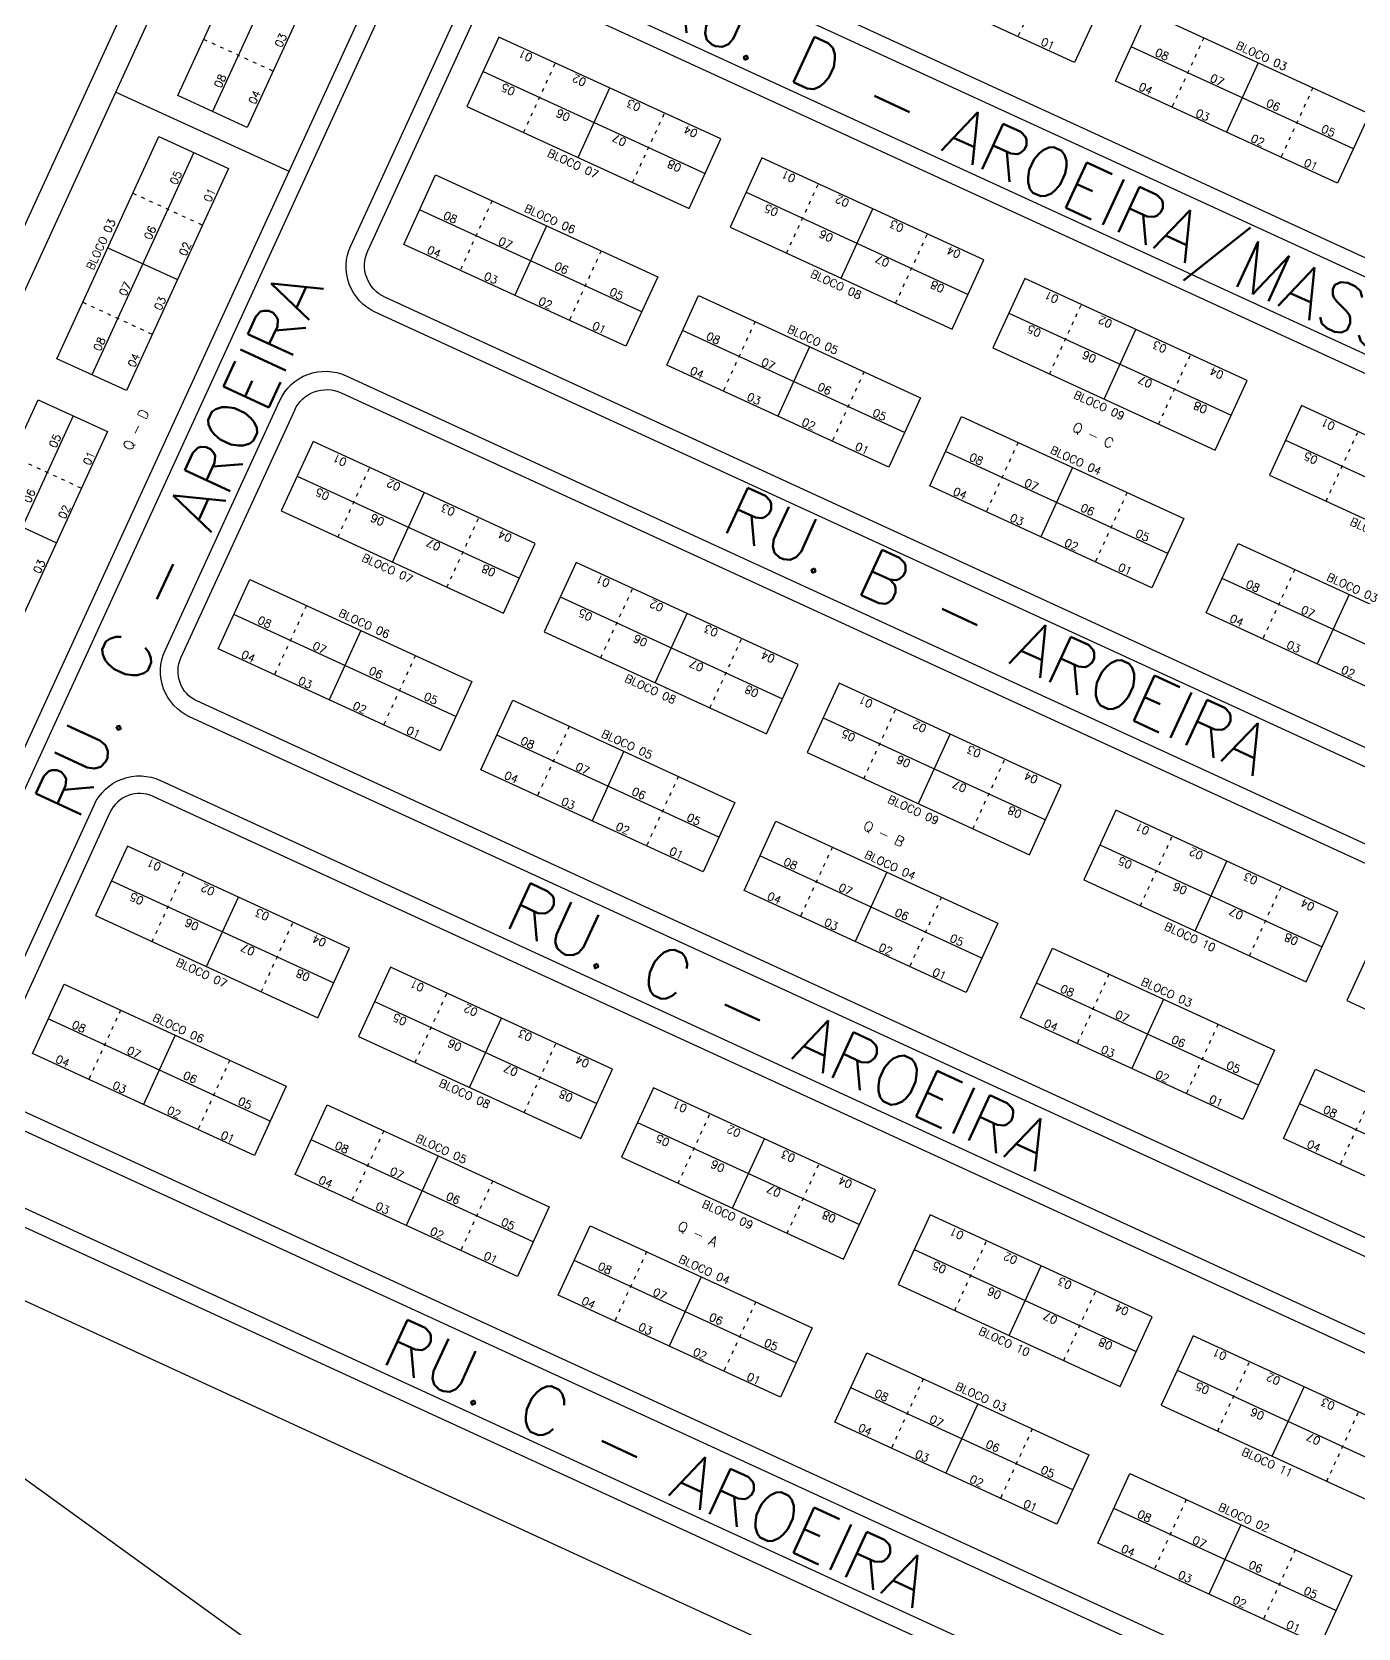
# Model space of a CAD drawing. Extents: x 714896 to 749292, y 8417558 to 8447149.
# Drawn here: x 739153.8 to 739286.4, y 8429287.9 to 8429447.4 of the extents above; entities that cross this region are included whole.
import ezdxf

# ---------------------------------------------------------------- set-up
doc = ezdxf.new("R2010")
doc.units = 0
doc.header["$MEASUREMENT"] = 0
doc.linetypes.add('ACAD_ISO03W100', pattern=[30, 12, -18])
for name, color, linetype in [('LOTE', 7, 'CONTINUOUS'), ('NUM-PORTA', 7, 'CONTINUOUS'), ('QUADRA', 6, 'CONTINUOUS'), ('REFERENCIA', 7, 'CONTINUOUS'), ('TEXTO', 7, 'CONTINUOUS'), ('TEXTODERUA', 3, 'CONTINUOUS')]:
    doc.layers.add(name, color=color, linetype=linetype)
doc.styles.add('ROMANS', font='ROMANS.SHX', dxfattribs={"height": 1.5})

msp = doc.modelspace()

# ---------------------------------------------------------------- linework, layer by layer
at = {"layer": 'LOTE', "color": 7, "elevation": 524.97}
for points in [[(739175.31, 8429437.86), (739168.38, 8429441.05), (739178.57, 8429463.25), (739185.51, 8429460.07)], [(739235.84, 8429454.56), (739239.03, 8429461.5), (739261.23, 8429451.3), (739258.05, 8429444.36)], [(739262.13, 8429442.49), (739265.32, 8429449.42), (739287.53, 8429439.23), (739284.34, 8429432.29)], [(739200.49, 8429446.91), (739197.3, 8429439.98), (739219.51, 8429429.78), (739222.69, 8429436.72)], [(739163.24, 8429411.57), (739156.3, 8429414.75), (739166.5, 8429436.96), (739173.44, 8429433.77)], [(739226.78, 8429434.84), (739223.6, 8429427.9), (739245.8, 8429417.71), (739248.99, 8429424.64)], [(739190.97, 8429426.19), (739194.16, 8429433.13), (739216.37, 8429422.94), (739213.18, 8429416)], [(739253.08, 8429422.77), (739249.89, 8429415.83), (739272.1, 8429405.63), (739275.29, 8429412.57)], [(739217.27, 8429414.12), (739220.46, 8429421.06), (739242.66, 8429410.86), (739239.48, 8429403.92)], [(739151.17, 8429385.27), (739144.23, 8429388.46), (739154.42, 8429410.66), (739161.36, 8429407.48)], [(739280.74, 8429410.07), (739277.55, 8429403.13), (739299.76, 8429392.93), (739302.94, 8429399.87)], [(739243.57, 8429402.05), (739246.75, 8429408.98), (739268.96, 8429398.79), (739265.77, 8429391.85)], [(739181.92, 8429406.47), (739178.73, 8429399.54), (739200.94, 8429389.34), (739204.13, 8429396.28)], [(739271.22, 8429389.35), (739274.41, 8429396.28), (739296.62, 8429386.09), (739293.43, 8429379.15)], [(739208.21, 8429394.4), (739205.03, 8429387.46), (739227.23, 8429377.26), (739230.42, 8429384.2)], [(739172.41, 8429385.75), (739175.59, 8429392.69), (739197.8, 8429382.5), (739194.61, 8429375.56)], [(739234.51, 8429382.33), (739231.32, 8429375.39), (739253.53, 8429365.19), (739256.72, 8429372.13)], [(739198.7, 8429373.68), (739201.89, 8429380.62), (739224.09, 8429370.42), (739220.91, 8429363.48)], [(739262.17, 8429369.63), (739258.98, 8429362.69), (739281.19, 8429352.49), (739284.37, 8429359.43)], [(739225, 8429361.61), (739228.18, 8429368.54), (739250.39, 8429358.35), (739247.2, 8429351.41)], [(739163.35, 8429366.03), (739160.16, 8429359.1), (739182.37, 8429348.9), (739185.56, 8429355.84)], [(739288.46, 8429357.55), (739285.28, 8429350.61), (739307.48, 8429340.42), (739310.67, 8429347.35)], [(739252.65, 8429348.91), (739255.84, 8429355.84), (739278.05, 8429345.65), (739274.86, 8429338.71)], [(739189.65, 8429353.96), (739186.46, 8429347.02), (739208.67, 8429336.82), (739211.85, 8429343.76)], [(739153.84, 8429345.31), (739157.02, 8429352.25), (739179.23, 8429342.06), (739176.04, 8429335.12)], [(739278.95, 8429336.83), (739282.14, 8429343.77), (739304.34, 8429333.57), (739301.16, 8429326.63)], [(739215.94, 8429341.89), (739212.75, 8429334.95), (739234.96, 8429324.75), (739238.15, 8429331.69)], [(739180.13, 8429333.24), (739183.32, 8429340.18), (739205.52, 8429329.98), (739202.34, 8429323.04)], [(739206.43, 8429321.17), (739209.61, 8429328.1), (739231.82, 8429317.91), (739228.63, 8429310.97)], [(739243.6, 8429329.19), (739240.41, 8429322.25), (739262.62, 8429312.05), (739265.81, 8429318.99)], [(739269.89, 8429317.11), (739266.71, 8429310.17), (739288.91, 8429299.98), (739292.1, 8429306.91)], [(739234.08, 8429308.46), (739237.27, 8429315.4), (739259.48, 8429305.21), (739256.29, 8429298.27)], [(739260.38, 8429296.39), (739263.57, 8429303.33), (739285.77, 8429293.13), (739282.59, 8429286.19)]]:
    msp.add_lwpolyline(points, close=True, dxfattribs=at)
for points in [[(739182.06, 8429461.65), (739171.86, 8429439.45)], [(739285.93, 8429435.74), (739263.72, 8429445.94)], [(739198.9, 8429443.46), (739221.11, 8429433.26)], [(739276.42, 8429444.33), (739273.24, 8429437.39)], [(739179.45, 8429433.51), (739162.22, 8429441.35)], [(739208.41, 8429434.88), (739211.59, 8429441.82)], [(739169.98, 8429435.36), (739159.79, 8429413.15)], [(739225.2, 8429431.39), (739247.4, 8429421.19)], [(739214.77, 8429419.45), (739192.56, 8429429.65)], [(739234.7, 8429422.8), (739237.89, 8429429.74)], [(739205.26, 8429428.04), (739202.08, 8429421.1)], [(739161.4, 8429425.85), (739168.34, 8429422.67)], [(739251.49, 8429419.31), (739273.7, 8429409.12)], [(739241.06, 8429407.38), (739218.86, 8429417.57)], [(739261, 8429410.73), (739264.18, 8429417.67)], [(739231.56, 8429415.96), (739228.37, 8429409.02)], [(739157.91, 8429409.06), (739147.71, 8429386.86)], [(739279.15, 8429406.61), (739301.36, 8429396.42)], [(739267.36, 8429395.3), (739245.15, 8429405.5)], [(739257.85, 8429403.89), (739254.67, 8429396.95)], [(739180.33, 8429403.02), (739202.54, 8429392.82)], [(739189.84, 8429394.44), (739193.02, 8429401.37)], [(739149.32, 8429399.56), (739156.26, 8429396.37)], [(739295.02, 8429382.6), (739272.81, 8429392.8)], [(739206.63, 8429390.95), (739228.83, 8429380.75)], [(739285.51, 8429391.19), (739282.32, 8429384.25)], [(739196.2, 8429379.01), (739173.99, 8429389.21)], [(739216.13, 8429382.36), (739219.32, 8429389.3)], [(739186.69, 8429387.6), (739183.51, 8429380.66)], [(739232.92, 8429378.87), (739255.13, 8429368.68)], [(739222.49, 8429366.94), (739200.29, 8429377.13)], [(739242.43, 8429370.29), (739245.62, 8429377.23)], [(739212.99, 8429375.52), (739209.8, 8429368.58)], [(739248.79, 8429354.86), (739226.58, 8429365.06)], [(739260.58, 8429366.17), (739282.79, 8429355.98)], [(739239.28, 8429363.45), (739236.1, 8429356.51)], [(739270.09, 8429357.59), (739273.27, 8429364.53)], [(739161.76, 8429362.58), (739183.97, 8429352.38)], [(739171.27, 8429354), (739174.46, 8429360.93)], [(739276.45, 8429342.16), (739254.24, 8429352.36)], [(739188.06, 8429350.51), (739210.27, 8429340.31)], [(739266.94, 8429350.75), (739263.76, 8429343.81)], [(739197.56, 8429341.92), (739200.75, 8429348.86)], [(739177.63, 8429338.57), (739155.42, 8429348.77)], [(739168.12, 8429347.16), (739164.94, 8429340.22)], [(739302.74, 8429330.09), (739280.54, 8429340.28)], [(739214.35, 8429338.43), (739236.56, 8429328.24)], [(739203.92, 8429326.5), (739181.72, 8429336.69)], [(739223.86, 8429329.85), (739227.05, 8429336.79)], [(739194.42, 8429335.08), (739191.23, 8429328.14)], [(739242.01, 8429325.73), (739264.22, 8429315.54)], [(739230.22, 8429314.42), (739208.01, 8429324.62)], [(739251.52, 8429317.15), (739254.7, 8429324.09)], [(739220.71, 8429323.01), (739217.53, 8429316.07)], [(739268.31, 8429313.66), (739290.51, 8429303.46)], [(739257.88, 8429301.72), (739235.67, 8429311.92)], [(739277.81, 8429305.07), (739281, 8429312.01)], [(739248.37, 8429310.31), (739245.19, 8429303.37)], [(739284.17, 8429289.65), (739261.97, 8429299.84)], [(739274.67, 8429298.23), (739271.48, 8429291.29)]]:
    msp.add_lwpolyline(points, dxfattribs=at)
at = {"layer": 'LOTE', "color": 7, "linetype": 'ACAD_ISO03W100', "ltscale": 0.03, "elevation": 524.97}
for points in [[(739255.58, 8429453.9), (739252.39, 8429446.96)], [(739170.97, 8429446.69), (739177.91, 8429443.51)], [(739270.97, 8429446.83), (739267.78, 8429439.89)], [(739202.96, 8429437.38), (739206.14, 8429444.32)], [(739281.87, 8429441.82), (739278.69, 8429434.89)], [(739213.86, 8429432.37), (739217.05, 8429439.31)], [(739229.25, 8429425.31), (739232.44, 8429432.24)], [(739163.9, 8429431.3), (739170.84, 8429428.12)], [(739199.81, 8429430.54), (739196.62, 8429423.6)], [(739240.16, 8429420.3), (739243.34, 8429427.24)], [(739210.71, 8429425.53), (739207.53, 8429418.59)], [(739158.89, 8429420.4), (739165.83, 8429417.21)], [(739255.55, 8429413.23), (739258.73, 8429420.17)], [(739226.1, 8429418.47), (739222.92, 8429411.53)], [(739266.45, 8429408.22), (739269.64, 8429415.16)], [(739237.01, 8429413.46), (739233.82, 8429406.52)], [(739252.4, 8429406.39), (739249.21, 8429399.45)], [(739283.2, 8429400.53), (739286.39, 8429407.47)], [(739151.83, 8429405.01), (739158.77, 8429401.82)], [(739184.39, 8429396.94), (739187.57, 8429403.88)], [(739263.3, 8429401.38), (739260.12, 8429394.45)], [(739195.29, 8429391.93), (739198.48, 8429398.87)], [(739280.06, 8429393.69), (739276.87, 8429386.75)], [(739210.68, 8429384.87), (739213.87, 8429391.8)], [(739181.24, 8429390.1), (739178.05, 8429383.16)], [(739221.59, 8429379.86), (739224.77, 8429386.8)], [(739192.14, 8429385.09), (739188.96, 8429378.15)], [(739236.98, 8429372.79), (739240.16, 8429379.73)], [(739207.53, 8429378.02), (739204.35, 8429371.09)], [(739247.88, 8429367.78), (739251.07, 8429374.72)], [(739218.44, 8429373.02), (739215.25, 8429366.08)], [(739264.64, 8429360.09), (739267.82, 8429367.03)], [(739233.83, 8429365.95), (739230.64, 8429359.01)], [(739165.82, 8429356.5), (739169, 8429363.44)], [(739275.54, 8429355.08), (739278.73, 8429362.02)], [(739244.74, 8429360.94), (739241.55, 8429354)], [(739176.72, 8429351.49), (739179.91, 8429358.43)], [(739261.49, 8429353.25), (739258.3, 8429346.31)], [(739192.11, 8429344.43), (739195.3, 8429351.36)], [(739162.67, 8429349.66), (739159.48, 8429342.72)], [(739272.39, 8429348.24), (739269.21, 8429341.3)], [(739203.02, 8429339.42), (739206.2, 8429346.36)], [(739173.58, 8429344.65), (739170.39, 8429337.71)], [(739287.78, 8429341.18), (739284.6, 8429334.24)], [(739218.41, 8429332.35), (739221.59, 8429339.29)], [(739188.97, 8429337.58), (739185.78, 8429330.65)], [(739229.31, 8429327.34), (739232.5, 8429334.28)], [(739199.87, 8429332.58), (739196.68, 8429325.64)], [(739246.07, 8429319.65), (739249.25, 8429326.59)], [(739215.26, 8429325.51), (739212.07, 8429318.57)], [(739226.17, 8429320.5), (739222.98, 8429313.56)], [(739256.97, 8429314.64), (739260.16, 8429321.58)], [(739272.36, 8429307.58), (739275.55, 8429314.52)], [(739242.92, 8429312.81), (739239.73, 8429305.87)], [(739283.27, 8429302.57), (739286.45, 8429309.51)], [(739253.82, 8429307.8), (739250.64, 8429300.86)], [(739269.21, 8429300.74), (739266.03, 8429293.8)], [(739280.12, 8429295.73), (739276.93, 8429288.79)]]:
    msp.add_lwpolyline(points, dxfattribs=at)
at = {"layer": 'LOTE', "color": 7, "elevation": 524.97}
msp.add_lwpolyline([(739147.34, 8429330.58), (739290.89, 8429264.66, 0.414214), (739309.13, 8429271.42)], format="xyb", dxfattribs=at)
at = {"layer": 'QUADRA', "elevation": 524.97}
msp.add_lwpolyline([(739272.43, 8429624.01), (739270.65, 8429623.39), (739268.74, 8429622.4), (739266.17, 8429620.34), (739264.57, 8429618.39), (739261.9, 8429613.02), (739258.6, 8429605.83), (739140.59, 8429348.81, 0.414214), (739147.34, 8429330.58), (739145.26, 8429331.76), (739130.2, 8429342.94), (739125.99, 8429362.56), (739162.2, 8429441.41), (739210.81, 8429547.27), (739251.88, 8429636.71)], format="xyb", close=True, dxfattribs=at)
at = {"layer": 'QUADRA', "color": 6}
for points, elevation in [([(739349.4, 8429402.23, -0.650494), (739344.94, 8429398.3), (739207.66, 8429461.34, -0.414214), (739205.94, 8429465.98), (739217.31, 8429490.74, -0.414214), (739221.62, 8429492.34), (739337.8, 8429439)], 524.97), ([(739356.3, 8429380.36), (739357.82, 8429375.53, -0.186129), (739357.68, 8429373.19), (739347.77, 8429351.61, -0.414214), (739343.46, 8429350.02), (739189.09, 8429420.9, -0.414214), (739187.37, 8429425.54), (739198.64, 8429450.07, -0.414214), (739203.28, 8429451.8), (739354.55, 8429382.33, -0.211758)], 524.97), ([(739320.6, 8429296.41, 0.414214), (739313.85, 8429314.65), (739170.3, 8429380.56, -0.414214), (739168.7, 8429384.87), (739180.07, 8429409.63, -0.414214), (739184.71, 8429411.35), (739339.64, 8429340.21), (739352.17, 8429300.51), (739352.31, 8429299.83), (739352.27, 8429298.99), (739352.05, 8429298.23), (739351.64, 8429297.54), (739351.05, 8429296.95), (739350.41, 8429296.57, 0.142588), (739305.45, 8429257.98), (739303.39, 8429258.93), (739309.13, 8429271.42), (739320.6, 8429296.41)], 524.97), ([(739151.73, 8429340.12), (739295.28, 8429274.21, 0.414214), (739299.59, 8429275.8), (739311.06, 8429300.79, 0.414214), (739309.46, 8429305.1), (739165.91, 8429371.02, 0.414214), (739161.6, 8429369.42), (739150.13, 8429344.43, 0.414214)], 524.97), ([(739301.54, 8429247.06, 0.373807), (739300.78, 8429252.66), (739131.9, 8429330.32, 0.907115), (739126.88, 8429321.72), (739284.25, 8429208.02, 0.496443), (739289.88, 8429210.09), (739291.82, 8429218.71, -0.070215)], 513.94)]:
    msp.add_lwpolyline(points, format="xyb", close=True, dxfattribs=dict(at, elevation=elevation))
at = {"layer": 'REFERENCIA', "color": 24, "elevation": 524.97}
msp.add_lwpolyline([(739113.71, 8429333.8), (739113.15, 8429337.41), (739113.29, 8429340.04), (739114.5, 8429344.16), (739208.71, 8429549.21), (739250.29, 8429639.46)], dxfattribs=at)
for points in [[(739276.13, 8429623.49), (739271.33, 8429621.83), (739269.67, 8429620.97), (739267.37, 8429619.12), (739266.01, 8429617.46), (739263.44, 8429612.28), (739260.15, 8429605.12), (739142.18, 8429348.08, 0.414214), (739148.07, 8429332.17), (739291.62, 8429266.25)], [(739291.62, 8429266.25, 0.415328), (739307.54, 8429272.15), (739319.01, 8429297.14, 0.414214), (739313.12, 8429313.06), (739169.57, 8429378.97, -0.414214), (739167.11, 8429385.6), (739178.58, 8429410.59, -0.414214), (739185.21, 8429413.05), (739339.06, 8429342.41, -0.211758), (739341.74, 8429339.37), (739353.91, 8429300.79), (739354.1, 8429299.94), (739354.14, 8429299.02), (739354.01, 8429298.12), (739353.73, 8429297.29), (739353.1, 8429296.22), (739352.37, 8429295.47), (739351.5, 8429294.88), (739345.07, 8429291.7, 0.125417), (739307.16, 8429256.94)]]:
    msp.add_lwpolyline(points, format="xyb", dxfattribs=at)
for points in [[(739337.22, 8429441.19, -0.229361), (739339.9, 8429438.15), (739351.06, 8429402.76, -0.650494), (739344.21, 8429396.71), (739206.7, 8429459.85, -0.414214), (739204.25, 8429466.48), (739215.72, 8429491.47, -0.427623), (739222.35, 8429493.93), (739337.22, 8429441.19)], [(739357.97, 8429380.88), (739359.49, 8429376.05, -0.186129), (739359.27, 8429372.46), (739349.36, 8429350.88, -0.414214), (739342.73, 8429348.43), (739188.13, 8429419.41, -0.414214), (739185.68, 8429426.04), (739197.15, 8429451.03, -0.414214), (739203.78, 8429453.49), (739355.28, 8429383.92, -0.211758)], [(739294.55, 8429272.61), (739151, 8429338.53, -0.414214), (739148.54, 8429345.16), (739160.01, 8429370.15, -0.414214), (739166.64, 8429372.61), (739310.19, 8429306.69), (739311.04, 8429306.21), (739311.9, 8429305.44), (739312.59, 8429304.43), (739313.02, 8429303.23), (739313.13, 8429302.22), (739313.01, 8429301.12), (739312.65, 8429300.06), (739301.18, 8429275.07), (739300.31, 8429273.77), (739299.13, 8429272.83), (739297.63, 8429272.26), (739296.03, 8429272.2), (739294.55, 8429272.61)]]:
    msp.add_lwpolyline(points, format="xyb", close=True, dxfattribs=at)

# ---------------------------------------------------------------- texts
at = {"layer": 'NUM-PORTA', "color": 2, "style": 'ROMANS'}
for s, rotation, p in [('03', 65.1927, (739178.76, 8429445.79, 485.69)), ('01', 335.1927, (739254.59, 8429446.15, 485.69)), ('01', 155.1927, (739203.94, 8429445.13, 485.69)), ('03', 155.1927, (739214.76, 8429440.16, 485.69)), ('03', 335.1927, (739270.07, 8429439.04, 485.69)), ('01', 155.1927, (739230.24, 8429433.05, 485.69)), ('01', 335.1927, (739280.89, 8429434.08, 485.69)), ('01', 65.1927, (739171.65, 8429430.32, 485.69)), ('03', 155.1927, (739241.06, 8429428.09, 485.69)), ('03', 335.1927, (739198.91, 8429422.75, 485.69)), ('03', 65.1927, (739166.68, 8429419.5, 485.69)), ('01', 155.1927, (739256.53, 8429420.98, 485.69)), ('01', 335.1927, (739209.73, 8429417.78, 485.69)), ('03', 155.1927, (739267.35, 8429416.01, 485.69)), ('03', 335.1927, (739225.2, 8429410.68, 485.69)), ('01', 155.1927, (739284.19, 8429408.28, 485.69)), ('01', 335.1927, (739236.02, 8429405.71, 485.69)), ('01', 65.1927, (739159.58, 8429404.02, 485.69)), ('01', 155.1927, (739185.37, 8429404.69, 485.69)), ('03', 155.1927, (739196.19, 8429399.72, 485.69)), ('03', 335.1927, (739251.5, 8429398.6, 485.69)), ('03', 65.1927, (739154.61, 8429393.2, 485.69)), ('01', 335.1927, (739262.32, 8429393.64, 485.69)), ('01', 155.1927, (739211.67, 8429392.61, 485.69)), ('03', 155.1927, (739222.49, 8429387.65, 485.69)), ('03', 335.1927, (739279.16, 8429385.9, 485.69)), ('03', 335.1927, (739180.34, 8429382.31, 485.69)), ('01', 155.1927, (739237.96, 8429380.54, 485.69)), ('01', 335.1927, (739191.16, 8429377.34, 485.69)), ('03', 155.1927, (739248.78, 8429375.57, 485.69)), ('03', 335.1927, (739206.63, 8429370.24, 485.69)), ('01', 155.1927, (739265.62, 8429367.84, 485.69)), ('01', 335.1927, (739217.45, 8429365.27, 485.69)), ('01', 155.1927, (739166.8, 8429364.25, 485.69)), ('03', 155.1927, (739276.44, 8429362.87, 485.69)), ('03', 155.1927, (739177.62, 8429359.28, 485.69)), ('03', 335.1927, (739232.93, 8429358.16, 485.69)), ('01', 335.1927, (739243.75, 8429353.19, 485.69)), ('01', 155.1927, (739193.1, 8429352.17, 485.69)), ('03', 155.1927, (739203.92, 8429347.21, 485.69)), ('03', 335.1927, (739260.59, 8429345.46, 485.69)), ('03', 335.1927, (739161.77, 8429341.87, 485.69)), ('01', 335.1927, (739271.41, 8429340.49, 485.69)), ('01', 155.1927, (739219.39, 8429340.1, 485.69)), ('01', 335.1927, (739172.59, 8429336.9, 485.69)), ('03', 155.1927, (739230.21, 8429335.13, 485.69)), ('03', 335.1927, (739188.07, 8429329.8, 485.69)), ('01', 155.1927, (739247.05, 8429327.4, 485.69)), ('01', 335.1927, (739198.88, 8429324.83, 485.69)), ('03', 155.1927, (739257.87, 8429322.43, 485.69)), ('03', 335.1927, (739214.36, 8429317.72, 485.69)), ('01', 155.1927, (739273.35, 8429315.33, 485.69)), ('01', 335.1927, (739225.18, 8429312.75, 485.69)), ('03', 155.1927, (739284.17, 8429310.36, 485.69)), ('03', 335.1927, (739242.02, 8429305.02, 485.69)), ('01', 335.1927, (739252.84, 8429300.05, 485.69)), ('03', 335.1927, (739268.31, 8429292.95, 485.69)), ('01', 335.1927, (739279.13, 8429287.98, 485.69))]:
    msp.add_text(s, height=0.8, rotation=rotation, dxfattribs=at).set_placement(p)
at = {"layer": 'NUM-PORTA', "color": 6, "style": 'ROMANS'}
for s, rotation, p in [('08', 335.1927, (739266.01, 8429445.1, 485.69)), ('08', 65.1927, (739172.7, 8429441.73, 485.69)), ('06', 335.1927, (739277.12, 8429440.03, 485.69)), ('06', 155.1927, (739207.7, 8429439.17, 485.69)), ('08', 155.1927, (739218.82, 8429434.1, 485.69)), ('08', 335.1927, (739194.85, 8429428.81, 485.69)), ('06', 65.1927, (739165.69, 8429426.56, 485.69)), ('06', 155.1927, (739234, 8429427.1, 485.69)), ('06', 335.1927, (739205.96, 8429423.74, 485.69)), ('08', 155.1927, (739245.12, 8429422.03, 485.69)), ('08', 65.1927, (739160.63, 8429415.44, 485.69)), ('08', 335.1927, (739221.14, 8429416.73, 485.69)), ('06', 155.1927, (739260.3, 8429415.02, 485.69)), ('06', 335.1927, (739232.26, 8429411.67, 485.69)), ('08', 155.1927, (739271.41, 8429409.96, 485.69)), ('08', 335.1927, (739247.44, 8429404.66, 485.69)), ('06', 65.1927, (739153.62, 8429400.26, 485.69)), ('06', 335.1927, (739258.56, 8429399.59, 485.69)), ('06', 155.1927, (739189.13, 8429398.73, 485.69)), ('08', 155.1927, (739200.25, 8429393.66, 485.69)), ('08', 335.1927, (739275.09, 8429391.96, 485.69)), ('08', 335.1927, (739176.28, 8429388.37, 485.69)), ('06', 155.1927, (739215.43, 8429386.66, 485.69)), ('06', 335.1927, (739187.4, 8429383.3, 485.69)), ('08', 155.1927, (739226.55, 8429381.59, 485.69)), ('08', 335.1927, (739202.57, 8429376.29, 485.69)), ('06', 155.1927, (739241.73, 8429374.58, 485.69)), ('06', 335.1927, (739213.69, 8429371.23, 485.69)), ('08', 155.1927, (739252.85, 8429369.52, 485.69)), ('08', 335.1927, (739228.87, 8429364.22, 485.69)), ('06', 155.1927, (739269.38, 8429361.88, 485.69)), ('06', 155.1927, (739170.57, 8429358.29, 485.69)), ('06', 335.1927, (739239.99, 8429359.15, 485.69)), ('08', 155.1927, (739280.5, 8429356.82, 485.69)), ('08', 155.1927, (739181.68, 8429353.22, 485.69)), ('08', 335.1927, (739256.53, 8429351.52, 485.69)), ('08', 335.1927, (739157.71, 8429347.93, 485.69)), ('06', 155.1927, (739196.86, 8429346.22, 485.69)), ('06', 335.1927, (739267.64, 8429346.45, 485.69)), ('06', 335.1927, (739168.83, 8429342.86, 485.69)), ('08', 155.1927, (739207.98, 8429341.15, 485.69)), ('08', 335.1927, (739282.82, 8429339.44, 485.69)), ('08', 335.1927, (739184, 8429335.85, 485.69)), ('06', 155.1927, (739223.16, 8429334.14, 485.69)), ('06', 335.1927, (739195.12, 8429330.78, 485.69)), ('08', 155.1927, (739234.28, 8429329.07, 485.69)), ('08', 335.1927, (739210.3, 8429323.78, 485.69)), ('06', 155.1927, (739250.81, 8429321.44, 485.69)), ('06', 335.1927, (739221.42, 8429318.71, 485.69)), ('08', 155.1927, (739261.93, 8429316.37, 485.69)), ('08', 335.1927, (739237.96, 8429311.08, 485.69)), ('06', 155.1927, (739277.11, 8429309.37, 485.69)), ('06', 335.1927, (739249.08, 8429306.01, 485.69)), ('08', 335.1927, (739264.25, 8429299, 485.69)), ('06', 335.1927, (739275.37, 8429293.94, 485.69))]:
    msp.add_text(s, height=0.8, rotation=rotation, dxfattribs=at).set_placement(p)
at = {"layer": 'NUM-PORTA', "color": 3, "style": 'ROMANS'}
for s, rotation, p in [('02', 155.1927, (739209.31, 8429442.67, 485.69)), ('04', 65.1927, (739176.14, 8429440.11, 485.69)), ('04', 335.1927, (739264.38, 8429441.66, 485.69)), ('04', 155.1927, (739220.45, 8429437.55, 485.69)), ('02', 335.1927, (739275.58, 8429436.51, 485.69)), ('02', 155.1927, (739235.6, 8429430.59, 485.69)), ('02', 65.1927, (739169.19, 8429424.95, 485.69)), ('04', 335.1927, (739193.22, 8429425.36, 485.69)), ('04', 155.1927, (739246.75, 8429425.47, 485.69)), ('02', 335.1927, (739204.36, 8429420.25, 485.69)), ('02', 155.1927, (739261.9, 8429418.52, 485.69)), ('04', 65.1927, (739164.07, 8429413.81, 485.69)), ('04', 335.1927, (739219.51, 8429413.29, 485.69)), ('04', 155.1927, (739273.04, 8429413.4, 485.69)), ('02', 335.1927, (739230.68, 8429408.16, 485.69)), ('02', 155.1927, (739190.74, 8429402.22, 485.69)), ('04', 335.1927, (739245.81, 8429401.22, 485.69)), ('02', 65.1927, (739157.11, 8429398.66, 485.69)), ('04', 155.1927, (739201.88, 8429397.11, 485.69)), ('02', 335.1927, (739256.95, 8429396.1, 485.69)), ('02', 155.1927, (739217.03, 8429390.15, 485.69)), ('04', 335.1927, (739273.47, 8429388.52, 485.69)), ('04', 335.1927, (739174.65, 8429384.92, 485.69)), ('04', 155.1927, (739228.18, 8429385.03, 485.69)), ('02', 335.1927, (739284.61, 8429383.4, 485.69)), ('02', 335.1927, (739185.79, 8429379.81, 485.69)), ('02', 155.1927, (739243.33, 8429378.08, 485.69)), ('04', 335.1927, (739200.94, 8429372.85, 485.69)), ('04', 155.1927, (739254.47, 8429372.96, 485.69)), ('02', 335.1927, (739212.09, 8429367.73, 485.69)), ('02', 155.1927, (739270.99, 8429365.38, 485.69)), ('02', 155.1927, (739172.17, 8429361.78, 485.69)), ('04', 335.1927, (739227.24, 8429360.77, 485.69)), ('04', 155.1927, (739282.13, 8429360.26, 485.69)), ('04', 155.1927, (739183.31, 8429356.67, 485.69)), ('02', 335.1927, (739238.38, 8429355.66, 485.69)), ('02', 155.1927, (739198.46, 8429349.71, 485.69)), ('04', 335.1927, (739254.9, 8429348.07, 485.69)), ('04', 335.1927, (739156.08, 8429344.48, 485.69)), ('04', 155.1927, (739209.61, 8429344.59, 485.69)), ('02', 335.1927, (739266.04, 8429342.96, 485.69)), ('02', 335.1927, (739167.22, 8429339.37, 485.69)), ('02', 155.1927, (739224.76, 8429337.64, 485.69)), ('04', 335.1927, (739281.19, 8429336, 485.69)), ('04', 335.1927, (739182.38, 8429332.41, 485.69)), ('04', 155.1927, (739235.9, 8429332.52, 485.69)), ('02', 335.1927, (739193.52, 8429327.29, 485.69)), ('02', 155.1927, (739252.42, 8429324.94, 485.69)), ('04', 335.1927, (739208.67, 8429320.33, 485.69)), ('04', 155.1927, (739263.56, 8429319.82, 485.69)), ('02', 335.1927, (739219.81, 8429315.22, 485.69)), ('02', 155.1927, (739278.71, 8429312.86, 485.69)), ('04', 335.1927, (739236.33, 8429307.63, 485.69)), ('02', 335.1927, (739247.47, 8429302.52, 485.69)), ('04', 335.1927, (739262.62, 8429295.56, 485.69)), ('02', 335.1927, (739273.77, 8429290.44, 485.69))]:
    msp.add_text(s, height=0.8, rotation=rotation, dxfattribs=at).set_placement(p)
at = {"layer": 'NUM-PORTA', "color": 5, "style": 'ROMANS'}
for s, rotation, p in [('07', 335.1927, (739271.51, 8429442.53, 466.6)), ('05', 155.1927, (739202.2, 8429441.74, 466.6)), ('07', 155.1927, (739213.32, 8429436.68, 466.6)), ('05', 335.1927, (739282.63, 8429437.46, 466.6)), ('05', 65.1927, (739168.27, 8429432.06, 466.6)), ('05', 155.1927, (739228.5, 8429429.67, 466.6)), ('07', 335.1927, (739200.35, 8429426.24, 466.6)), ('07', 155.1927, (739239.62, 8429424.6, 466.6)), ('07', 65.1927, (739163.2, 8429420.94, 466.6)), ('05', 335.1927, (739211.47, 8429421.17, 466.6)), ('05', 155.1927, (739254.79, 8429417.6, 466.6)), ('07', 335.1927, (739226.64, 8429414.16, 466.6)), ('07', 155.1927, (739265.91, 8429412.53, 466.6)), ('05', 335.1927, (739237.76, 8429409.09, 466.6)), ('05', 65.1927, (739156.19, 8429405.76, 466.6)), ('05', 155.1927, (739282.45, 8429404.9, 466.6)), ('05', 155.1927, (739183.63, 8429401.3, 466.6)), ('07', 335.1927, (739252.94, 8429402.09, 466.6)), ('05', 335.1927, (739264.06, 8429397.02, 466.6)), ('07', 155.1927, (739194.75, 8429396.24, 466.6)), ('05', 155.1927, (739209.93, 8429389.23, 466.6)), ('07', 335.1927, (739280.6, 8429389.39, 466.6)), ('07', 335.1927, (739181.78, 8429385.8, 466.6)), ('07', 155.1927, (739221.05, 8429384.16, 466.6)), ('05', 335.1927, (739192.9, 8429380.73, 466.6)), ('05', 155.1927, (739236.22, 8429377.16, 466.6)), ('07', 335.1927, (739208.07, 8429373.72, 466.6)), ('07', 155.1927, (739247.34, 8429372.09, 466.6)), ('05', 335.1927, (739219.19, 8429368.65, 466.6)), ('05', 155.1927, (739263.88, 8429364.45, 466.6)), ('07', 335.1927, (739234.37, 8429361.65, 466.6)), ('05', 155.1927, (739165.06, 8429360.86, 466.6)), ('07', 155.1927, (739275, 8429359.39, 466.6)), ('05', 335.1927, (739245.49, 8429356.58, 466.6)), ('07', 155.1927, (739176.18, 8429355.79, 466.6)), ('05', 155.1927, (739191.36, 8429348.79, 466.6)), ('07', 335.1927, (739262.03, 8429348.95, 466.6)), ('07', 335.1927, (739163.21, 8429345.36, 466.6)), ('07', 155.1927, (739202.48, 8429343.72, 466.6)), ('05', 335.1927, (739273.15, 8429343.88, 466.6)), ('05', 335.1927, (739174.33, 8429340.29, 466.6)), ('05', 155.1927, (739217.65, 8429336.71, 466.6)), ('07', 335.1927, (739189.5, 8429333.28, 466.6)), ('07', 155.1927, (739228.77, 8429331.65, 466.6)), ('05', 335.1927, (739200.62, 8429328.21, 466.6)), ('05', 155.1927, (739245.31, 8429324.01, 466.6)), ('07', 335.1927, (739215.8, 8429321.21, 466.6)), ('07', 155.1927, (739256.43, 8429318.95, 466.6)), ('05', 335.1927, (739226.92, 8429316.14, 466.6)), ('05', 155.1927, (739271.61, 8429311.94, 466.6)), ('07', 335.1927, (739243.46, 8429308.51, 466.6)), ('07', 155.1927, (739282.73, 8429306.87, 466.6)), ('05', 335.1927, (739254.58, 8429303.44, 466.6)), ('07', 335.1927, (739269.75, 8429296.43, 466.6)), ('05', 335.1927, (739280.87, 8429291.36, 466.6))]:
    msp.add_text(s, height=0.8, rotation=rotation, dxfattribs=at).set_placement(p)
at = {"layer": 'TEXTO', "style": 'ROMANS'}
for s, height, rotation, p in [('BLOCO 03', 0.8, 335.1927, (739274.11, 8429445.8, 485.69)), ('BLOCO 07', 0.8, 335.1927, (739205.27, 8429435.03, 485.69)), ('BLOCO 06', 0.8, 335.1927, (739202.95, 8429429.51, 485.69)), ('BLOCO 03', 0.8, 65.1927, (739159.92, 8429423.54, 485.69)), ('BLOCO 08', 0.8, 335.1927, (739231.57, 8429422.96, 485.69)), ('BLOCO 05', 0.8, 335.1927, (739229.24, 8429417.44, 485.69)), ('BLOCO 09', 0.8, 335.1927, (739257.87, 8429410.88, 485.69)), ('Q - D', 1, 65.1927, (739163.75, 8429405.49, 485.69)), ('Q - C', 1, 335.1927, (739257.73, 8429407.57, 485.69)), ('BLOCO 04', 0.8, 335.1927, (739255.54, 8429405.36, 485.69)), ('BLOCO 10', 0.8, 335.1927, (739285.52, 8429398.18, 485.69)), ('BLOCO 07', 0.8, 335.1927, (739186.71, 8429394.59, 485.69)), ('BLOCO 03', 0.8, 335.1927, (739283.19, 8429392.66, 485.69)), ('BLOCO 06', 0.8, 335.1927, (739184.38, 8429389.07, 485.69)), ('BLOCO 08', 0.8, 335.1927, (739213, 8429382.52, 485.69)), ('BLOCO 05', 0.8, 335.1927, (739210.67, 8429377, 485.69)), ('BLOCO 09', 0.8, 335.1927, (739239.3, 8429370.44, 485.69)), ('Q - B', 1, 335.1927, (739236.81, 8429367.74, 485.69)), ('BLOCO 04', 0.8, 335.1927, (739236.97, 8429364.92, 485.69)), ('BLOCO 10', 0.8, 335.1927, (739266.95, 8429357.74, 485.69)), ('BLOCO 07', 0.8, 335.1927, (739168.14, 8429354.15, 485.69)), ('BLOCO 03', 0.8, 335.1927, (739264.63, 8429352.22, 485.69)), ('BLOCO 06', 0.8, 335.1927, (739165.81, 8429348.63, 485.69)), ('BLOCO 08', 0.8, 335.1927, (739194.43, 8429342.08, 485.69)), ('BLOCO 05', 0.8, 335.1927, (739192.1, 8429336.56, 485.69)), ('BLOCO 09', 0.8, 335.1927, (739220.73, 8429330, 485.69)), ('Q - A', 1, 335.1927, (739218.25, 8429327.72, 485.69)), ('BLOCO 04', 0.8, 335.1927, (739218.4, 8429324.48, 485.69)), ('BLOCO 10', 0.8, 335.1927, (739248.38, 8429317.3, 485.69)), ('BLOCO 03', 0.8, 335.1927, (739246.06, 8429311.78, 485.69)), ('BLOCO 11', 0.8, 335.1927, (739274.68, 8429305.23, 485.69)), ('BLOCO 02', 0.8, 335.1927, (739272.35, 8429299.71, 485.69))]:
    msp.add_text(s, height=height, rotation=rotation, dxfattribs=at).set_placement(p)
at = {"layer": 'TEXTODERUA', "style": 'ROMANS'}
for s, rotation, p in [('RU. D - AROEIRA/MASSARANDUBA', 335.2464, (739215.74, 8429448.94)), ('RU. C - AROEIRA', 65.2464, (739158.38, 8429368.43)), ('RU. B - AROEIRA', 335.2464, (739222.51, 8429397.67)), ('RU. C - AROEIRA', 335.2464, (739200.77, 8429358.15)), ('RU. C - AROEIRA', 335.2464, (739188.48, 8429314.52))]:
    msp.add_text(s, height=5, rotation=rotation, dxfattribs=at).set_placement(p)

doc.saveas('drawing.dxf')
